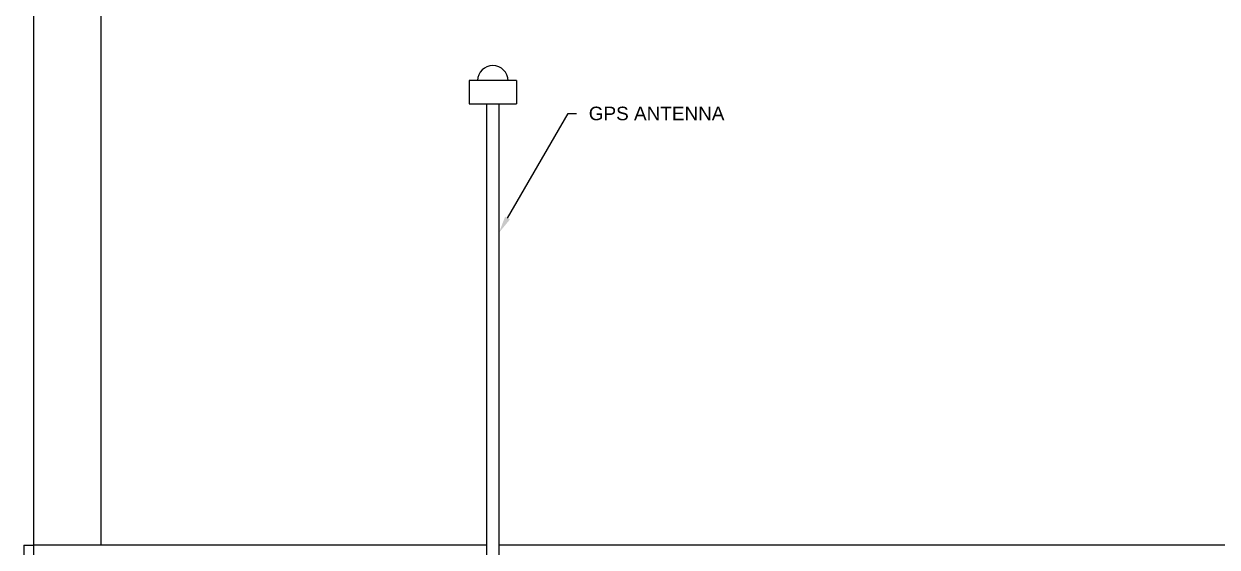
# Model space of a CAD drawing. Header units: feet. Extents: x -4 to 2246, y -9 to 1440.
# Drawn here: x 2136.78 to 2145.59, y 1389.1 to 1392.97 of the extents above; entities that cross this region are included whole.
import ezdxf
from ezdxf import colors
from ezdxf.entities.mleader import LeaderData, LeaderLine
from ezdxf.math import Vec2, Vec3

# ---------------------------------------------------------------- set-up
doc = ezdxf.new("R2010")
doc.units = ezdxf.units.FT
doc.header["$MEASUREMENT"] = 0
for name, color, linetype in [('9417_1-3$0$M25-UNISTRUT', 94, 'Continuous'), ('9417_1-3$0$UNISTRUT', 94, 'Continuous'), ('E-LV-EQUP', 211, 'Continuous'), ('E-POSTS', 4, 'Continuous'), ('G-ANNO-TEXT', 1, 'Continuous')]:
    doc.layers.add(name, color=color, linetype=linetype)
doc.styles.add('NEI-A', font='arial.ttf')

msp = doc.modelspace()

# ---------------------------------------------------------------- linework, layer by layer
at = {"layer": '9417_1-3$0$M25-UNISTRUT'}
for p, q in [((2136.85004, 1401.085807), (2136.85004, 1389.11468)), ((2137.348586, 1401.085807), (2137.348586, 1389.11468)), ((2140.196964, 1389.11468), (2136.85004, 1389.11468)), ((2148.803609, 1389.11468), (2140.286856, 1389.11468))]:
    msp.add_line(p, q, dxfattribs=at)
at = {"layer": '9417_1-3$0$UNISTRUT'}
msp.add_line((2136.85004, 1389.11468), (2136.85004, 1388.912146), dxfattribs=at)
at = {"layer": 'E-LV-EQUP'}
for p, q in [((2140.417377, 1392.546725), (2140.066084, 1392.546725)), ((2140.066084, 1392.546725), (2140.066084, 1392.374872)), ((2140.417377, 1392.546725), (2140.417377, 1392.374872)), ((2140.066084, 1392.374872), (2140.417377, 1392.374872))]:
    msp.add_line(p, q, dxfattribs=at)
msp.add_lwpolyline([(2140.196964, 1385.797232), (2140.196964, 1392.374872)], dxfattribs=at)
msp.add_arc((2140.24148, 1392.546231), 0.112102, 359.7476597, 179.7476597, dxfattribs=at)
at = {"layer": 'E-POSTS', "flags": 128}
for points in [[(2136.779932, 1389.11468), (2136.779932, 1378.951048)], [(2136.779932, 1389.11468), (2136.85004, 1389.11468)]]:
    msp.add_lwpolyline(points, dxfattribs=at)

# ---------------------------------------------------------------- next in the draw order: leaders
at = {"layer": 'G-ANNO-TEXT'}
ml = msp.add_multileader_mtext('Standard', dxfattribs=at)
ml.set_content('\\A1;GPS ANTENNA', color=256, style='NEI-A')
ml.set_leader_properties()
ml.build(insert=Vec2(0, 0))
ml.multileader.update_dxf_attribs({"dogleg_length": 0.0625, "arrow_head_size": 0.125})
ctx = ml.context
ctx.base_point, ctx.char_height, ctx.arrow_head_size, ctx.landing_gap_size, ctx.plane_origin = Vec3(2140.859677, 1392.303674), 0.1, 0.125, 0.09, Vec3(2086.008293, 1327.613872)
notes = []
notes.append((ctx, [(1, (1, 1, 0), (2140.797177, 1392.303674), (1, 0), 0.0625, [(1, [(2140.286856, 1391.422584)], 0, [])])]))
ctx.mtext.insert, ctx.mtext.width, ctx.mtext.flow_direction = Vec3(2140.949677, 1392.354527), 1.00256889, 5
ctx.mtext.has_bg_fill, ctx.mtext.bg_color, ctx.mtext.bg_scale_factor, ctx.mtext.bg_transparency, ctx.mtext.use_window_bg_color = 1, -1027028792, 1.5, 0, 1
for ctx, leaders in notes:
    for number, flags, end, landing, length, lines in leaders:
        leader = LeaderData()
        leader.index, (leader.has_last_leader_line, leader.has_dogleg_vector, leader.attachment_direction) = number, flags
        leader.last_leader_point, leader.dogleg_vector, leader.dogleg_length = Vec3(end), Vec3(landing), length
        for number, points, colour, breaks in lines:
            line = LeaderLine()
            line.index, line.vertices, line.color, line.breaks = number, Vec3.list(points), colors.encode_raw_color(colour), breaks
            leader.lines.append(line)
        ctx.leaders.append(leader)

# ---------------------------------------------------------------- next in the draw order: linework, layer by layer
at = {"layer": 'E-LV-EQUP'}
msp.add_lwpolyline([(2140.286856, 1392.374872), (2140.286856, 1385.797232)], dxfattribs=at)

doc.saveas('drawing.dxf')
